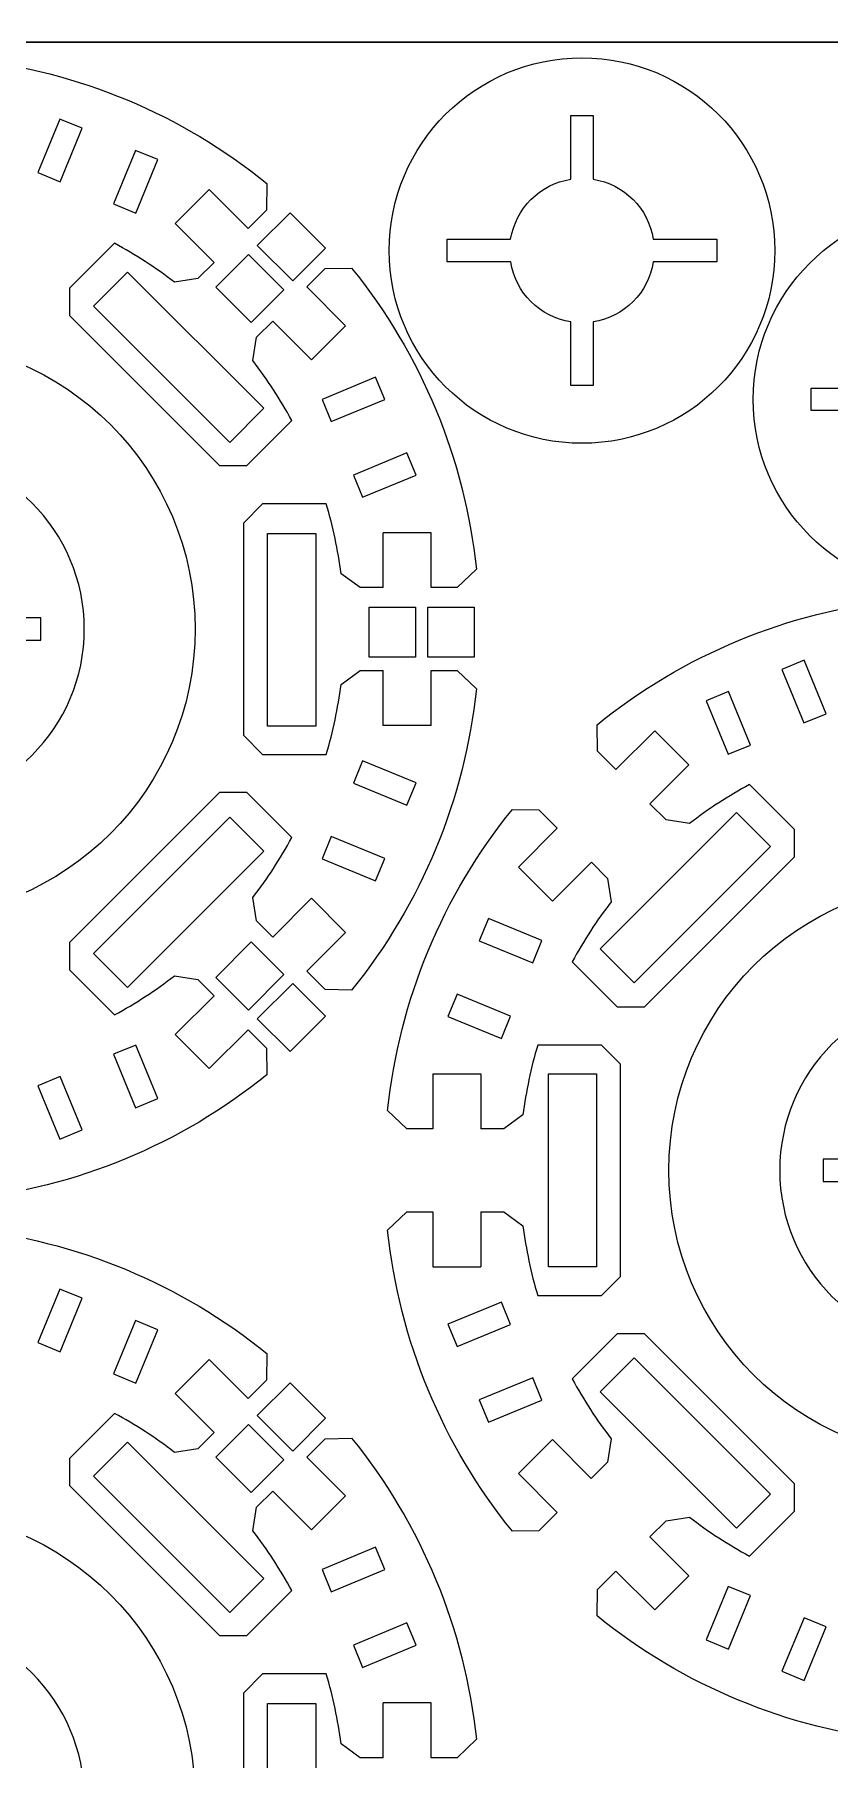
# Model space of a CAD drawing. Header units: centimetres. Extents: x -226 to -75, y 0 to 222.
# Drawn here: x -196.65 to -188.41, y 174.43 to 192.33 of the extents above; entities that cross this region are included whole.
import ezdxf

# ---------------------------------------------------------------- set-up
doc = ezdxf.new("R2010")
doc.units = ezdxf.units.CM
doc.header["$MEASUREMENT"] = 0
doc.layers.add('layer 1', color=7, linetype='Continuous')

msp = doc.modelspace()

# ---------------------------------------------------------------- linework, layer by layer
at = {"layer": 'layer 1', "color": 250, "lineweight": 20}
for points in [[(-225.83724, 192.24642), (-175.83724, 192.24642), (-175.83724, 222.24642), (-225.83724, 222.24642), (-225.83724, 192.24642)], [(-225.83724, 162.24642), (-175.83724, 162.24642), (-175.83724, 192.24642), (-225.83724, 192.24642), (-225.83724, 162.24642)]]:
    msp.add_lwpolyline(points, close=True, dxfattribs=at)
at = {"layer": 'layer 1', "color": 242, "lineweight": 9}
for points in [[(-197.33165, 192.07151), (-196.19994, 191.94592), (-195.1277, 191.49829), (-194.24259, 190.78122)], [(-196.39121, 191.44965), (-196.39121, 191.44965), (-196.62087, 190.89533), (-196.62087, 190.89533)], [(-196.16025, 191.35408), (-196.16025, 191.35408), (-196.39121, 191.44965), (-196.39121, 191.44965)], [(-196.38983, 190.7997), (-196.38983, 190.7997), (-196.16024, 191.35409), (-196.16024, 191.35409)], [(-195.60593, 191.12436), (-195.60593, 191.12436), (-195.83552, 190.57005), (-195.83552, 190.57005)], [(-195.3749, 191.02873), (-195.3749, 191.02873), (-195.60594, 191.12436), (-195.60594, 191.12436)], [(-195.60456, 190.47448), (-195.60456, 190.47448), (-195.3749, 191.02873), (-195.3749, 191.02873)], [(-196.62086, 190.89533), (-196.62086, 190.89533), (-196.38982, 190.7997), (-196.38982, 190.7997)], [(-194.84126, 190.71867), (-194.84126, 190.71867), (-195.19474, 190.36519), (-195.19474, 190.36519)], [(-194.43818, 190.31573), (-194.43818, 190.31573), (-194.84127, 190.71867), (-194.84127, 190.71867)], [(-194.2425, 190.78116), (-194.2425, 190.78116), (-194.24822, 190.50561), (-194.24822, 190.50561)], [(-195.83552, 190.57005), (-195.83552, 190.57005), (-195.60455, 190.47448), (-195.60455, 190.47448)], [(-194.24822, 190.50562), (-194.24822, 190.50562), (-194.43819, 190.31572), (-194.43819, 190.31572)], [(-194.79165, 189.96212), (-194.79165, 189.96212), (-195.19473, 190.36521), (-195.19473, 190.36521)], [(-195.82387, 190.16036), (-195.82387, 190.16036), (-196.29074, 189.69342), (-196.29074, 189.69342)], [(-195.20265, 189.75583), (-195.39943, 189.90802), (-195.6051, 190.04204), (-195.82386, 190.16036)], [(-194.79165, 189.96212), (-194.79165, 189.96212), (-194.95996, 189.79374), (-194.95996, 189.79374)], [(-193.83006, 189.70767), (-193.83006, 189.70767), (-193.64015, 189.89757), (-193.64015, 189.89757)], [(-193.64016, 189.89757), (-193.64016, 189.89757), (-193.3645, 189.90314), (-193.3645, 189.90314)], [(-193.36449, 189.90315), (-192.63999, 189.00878), (-192.19048, 187.92353), (-192.07029, 186.77875)], [(-194.95998, 189.79373), (-194.95998, 189.79373), (-195.20272, 189.75591), (-195.20272, 189.75591)], [(-196.29075, 189.69341), (-196.29075, 189.69341), (-196.29082, 189.41055), (-196.29082, 189.41055)], [(-193.42698, 189.30453), (-193.42698, 189.30453), (-193.83006, 189.70768), (-193.83006, 189.70768)], [(-196.29082, 189.41057), (-196.29082, 189.41057), (-194.73514, 187.85496), (-194.73514, 187.85496)], [(-194.38989, 188.943), (-194.38989, 188.943), (-194.35193, 189.18567), (-194.35193, 189.18567)], [(-194.35192, 189.18567), (-194.35192, 189.18567), (-194.18364, 189.35405), (-194.18364, 189.35405)], [(-193.78051, 188.95092), (-193.78051, 188.95092), (-194.18367, 189.35408), (-194.18367, 189.35408)], [(-193.42698, 189.30453), (-193.42698, 189.30453), (-193.7805, 188.95094), (-193.7805, 188.95094)], [(-193.98543, 188.32192), (-194.10368, 188.54067), (-194.23759, 188.74641), (-194.38989, 188.94305)], [(-193.11706, 188.77081), (-193.11706, 188.77081), (-193.67131, 188.54122), (-193.67131, 188.54122)], [(-193.02128, 188.53985), (-193.02128, 188.53985), (-193.11706, 188.77081), (-193.11706, 188.77081)], [(-193.67131, 188.54123), (-193.67131, 188.54123), (-193.57567, 188.3102), (-193.57567, 188.3102)], [(-193.57567, 188.3102), (-193.57567, 188.3102), (-193.02128, 188.53986), (-193.02128, 188.53986)], [(-194.45238, 187.8549), (-194.45238, 187.8549), (-193.98544, 188.32191), (-193.98544, 188.32191)], [(-192.79177, 187.98547), (-192.79177, 187.98547), (-193.34602, 187.75595), (-193.34602, 187.75595)], [(-192.696, 187.75458), (-192.696, 187.75458), (-192.79178, 187.98547), (-192.79178, 187.98547)], [(-194.73515, 187.85497), (-194.73515, 187.85497), (-194.45237, 187.8549), (-194.45237, 187.8549)], [(-193.34602, 187.75595), (-193.34602, 187.75595), (-193.25038, 187.52492), (-193.25038, 187.52492)], [(-193.25038, 187.52493), (-193.25038, 187.52493), (-192.69599, 187.75459), (-192.69599, 187.75459)], [(-194.28784, 187.45782), (-194.28784, 187.45782), (-194.4878, 187.25786), (-194.4878, 187.25786)], [(-193.62748, 187.45782), (-193.62748, 187.45782), (-194.28785, 187.45782), (-194.28785, 187.45782)], [(-193.47431, 186.73257), (-193.50575, 186.97937), (-193.55644, 187.21957), (-193.62749, 187.45783)], [(-194.4878, 187.25786), (-194.4878, 187.25786), (-194.4878, 185.05792), (-194.4878, 185.05792)], [(-193.03789, 186.5878), (-193.03789, 186.5878), (-193.03782, 187.15788), (-193.03782, 187.15788)], [(-192.53787, 187.15796), (-192.53787, 187.15796), (-193.03783, 187.15789), (-193.03783, 187.15789)], [(-192.5378, 186.58787), (-192.5378, 186.58787), (-192.53787, 187.15795), (-192.53787, 187.15795)], [(-193.27595, 186.5878), (-193.27595, 186.5878), (-193.47431, 186.73258), (-193.47431, 186.73258)], [(-192.07037, 186.77873), (-192.07037, 186.77873), (-192.26923, 186.58788), (-192.26923, 186.58788)], [(-193.03789, 186.5878), (-193.03789, 186.5878), (-193.27594, 186.5878), (-193.27594, 186.5878)], [(-192.26922, 186.58787), (-192.26922, 186.58787), (-192.53779, 186.58787), (-192.53779, 186.58787)], [(-190.81898, 185.16551), (-189.92462, 185.89001), (-188.83937, 186.33959), (-187.69457, 186.45964)], [(-188.67035, 185.834), (-188.67035, 185.834), (-188.90131, 185.73829), (-188.90131, 185.73829)], [(-188.44076, 185.27961), (-188.44076, 185.27961), (-188.67035, 185.834), (-188.67035, 185.834)], [(-193.47431, 185.58314), (-193.47431, 185.58314), (-193.27595, 185.72792), (-193.27595, 185.72792)], [(-193.27595, 185.72791), (-193.27595, 185.72791), (-193.03789, 185.72791), (-193.03789, 185.72791)], [(-193.03789, 185.15788), (-193.03789, 185.15788), (-193.03789, 185.7279), (-193.03789, 185.7279)], [(-192.53787, 185.72798), (-192.53787, 185.72798), (-192.2693, 185.72798), (-192.2693, 185.72798)], [(-192.5378, 185.15781), (-192.5378, 185.15781), (-192.53787, 185.72797), (-192.53787, 185.72797)], [(-192.26929, 185.72798), (-192.26929, 185.72798), (-192.07029, 185.53698), (-192.07029, 185.53698)], [(-188.90132, 185.73829), (-188.90132, 185.73829), (-188.67173, 185.18397), (-188.67173, 185.18397)], [(-193.62748, 184.85795), (-193.5565, 185.09622), (-193.50574, 185.33642), (-193.47431, 185.58323)], [(-192.0703, 185.53712), (-192.19039, 184.39225), (-192.63997, 183.30703), (-193.3645, 182.41263)], [(-189.45563, 185.50864), (-189.45563, 185.50864), (-189.6866, 185.413), (-189.6866, 185.413)], [(-189.22598, 184.95443), (-189.22598, 184.95443), (-189.45563, 185.50865), (-189.45563, 185.50865)], [(-189.6866, 185.41301), (-189.6866, 185.41301), (-189.45701, 184.85872), (-189.45701, 184.85872)], [(-188.67173, 185.18398), (-188.67173, 185.18398), (-188.44076, 185.27962), (-188.44076, 185.27962)], [(-192.5378, 185.15781), (-192.5378, 185.15781), (-193.0379, 185.15788), (-193.0379, 185.15788)], [(-190.81334, 184.88984), (-190.81334, 184.88984), (-190.81905, 185.16546), (-190.81905, 185.16546)], [(-190.22028, 185.10295), (-190.22028, 185.10295), (-190.62343, 184.6999), (-190.62343, 184.6999)], [(-190.22028, 185.10295), (-190.22028, 185.10295), (-189.86676, 184.74943), (-189.86676, 184.74943)], [(-194.4878, 185.05791), (-194.4878, 185.05791), (-194.28784, 184.85795), (-194.28784, 184.85795)], [(-190.62344, 184.69991), (-190.62344, 184.69991), (-190.81334, 184.88984), (-190.81334, 184.88984)], [(-189.45701, 184.85873), (-189.45701, 184.85873), (-189.22598, 184.95444), (-189.22598, 184.95444)], [(-194.28784, 184.85795), (-194.28784, 184.85795), (-193.62748, 184.85795), (-193.62748, 184.85795)], [(-193.25038, 184.79091), (-193.25038, 184.79091), (-193.34602, 184.55995), (-193.34602, 184.55995)], [(-192.696, 184.56119), (-192.696, 184.56119), (-193.25039, 184.79092), (-193.25039, 184.79092)], [(-189.86676, 184.74945), (-189.86676, 184.74945), (-190.26992, 184.34629), (-190.26992, 184.34629)], [(-193.34602, 184.55995), (-193.34602, 184.55995), (-192.79177, 184.33022), (-192.79177, 184.33022)], [(-192.79177, 184.33023), (-192.79177, 184.33023), (-192.69599, 184.56119), (-192.69599, 184.56119)], [(-189.23769, 184.5446), (-189.45659, 184.42628), (-189.66219, 184.29237), (-189.85889, 184.14018)], [(-188.77079, 184.07776), (-188.77079, 184.07776), (-189.23765, 184.54459), (-189.23765, 184.54459)], [(-194.73515, 184.4608), (-194.73515, 184.4608), (-196.29076, 182.90512), (-196.29076, 182.90512)], [(-194.45231, 184.4608), (-194.45231, 184.4608), (-194.73517, 184.4608), (-194.73517, 184.4608)], [(-193.98543, 183.99392), (-193.98543, 183.99392), (-194.4523, 184.46079), (-194.4523, 184.46079)], [(-190.1015, 184.17804), (-190.1015, 184.17804), (-190.26988, 184.34632), (-190.26988, 184.34632)], [(-192.99124, 181.16303), (-192.87109, 182.30783), (-192.42158, 183.39312), (-191.69704, 184.28752)], [(-191.69706, 184.28746), (-191.69706, 184.28746), (-191.4214, 184.28171), (-191.4214, 184.28171)], [(-191.42138, 184.28171), (-191.42138, 184.28171), (-191.23148, 184.09184), (-191.23148, 184.09184)], [(-189.85882, 184.14008), (-189.85882, 184.14008), (-190.1015, 184.17804), (-190.1015, 184.17804)], [(-194.38989, 183.3727), (-194.2377, 183.56948), (-194.10368, 183.77515), (-193.98543, 183.99391)], [(-193.57567, 184.00563), (-193.57567, 184.00563), (-193.67124, 183.7746), (-193.67124, 183.7746)], [(-193.02128, 183.77599), (-193.02128, 183.77599), (-193.57567, 184.00564), (-193.57567, 184.00564)], [(-191.23149, 184.09185), (-191.23149, 184.09185), (-191.63457, 183.68884), (-191.63457, 183.68884)], [(-188.77079, 183.79492), (-188.77079, 183.79492), (-188.77079, 184.07777), (-188.77079, 184.07777)], [(-193.67124, 183.77461), (-193.67124, 183.77461), (-193.11699, 183.54502), (-193.11699, 183.54502)], [(-193.11699, 183.54503), (-193.11699, 183.54503), (-193.02128, 183.77599), (-193.02128, 183.77599)], [(-191.63456, 183.68884), (-191.63456, 183.68884), (-191.28105, 183.33532), (-191.28105, 183.33532)], [(-190.87789, 183.73838), (-190.87789, 183.73838), (-191.28104, 183.3353), (-191.28104, 183.3353)], [(-190.87789, 183.73838), (-190.87789, 183.73838), (-190.70958, 183.57007), (-190.70958, 183.57007)], [(-190.3264, 182.23928), (-190.3264, 182.23928), (-188.77079, 183.79493), (-188.77079, 183.79493)], [(-190.70957, 183.57005), (-190.70957, 183.57005), (-190.67175, 183.32734), (-190.67175, 183.32734)], [(-194.35192, 183.13003), (-194.35192, 183.13003), (-194.38988, 183.3727), (-194.38988, 183.3727)], [(-194.18366, 182.9617), (-194.18366, 182.9617), (-193.78051, 183.36478), (-193.78051, 183.36478)], [(-193.42698, 183.01131), (-193.42698, 183.01131), (-193.7805, 183.36479), (-193.7805, 183.36479)], [(-190.67174, 183.32735), (-190.824, 183.13074), (-190.95788, 182.925), (-191.07627, 182.70621)], [(-194.18366, 182.9617), (-194.18366, 182.9617), (-194.35194, 183.13001), (-194.35194, 183.13001)], [(-191.94456, 183.15513), (-191.94456, 183.15513), (-192.04027, 182.92413), (-192.04027, 182.92413)], [(-191.39024, 182.92554), (-191.39024, 182.92554), (-191.94456, 183.15513), (-191.94456, 183.15513)], [(-193.83013, 182.60817), (-193.83013, 182.60817), (-193.42697, 183.01132), (-193.42697, 183.01132)], [(-192.04026, 182.92413), (-192.04026, 182.92413), (-191.48594, 182.69447), (-191.48594, 182.69447)], [(-191.48595, 182.69448), (-191.48595, 182.69448), (-191.39024, 182.92555), (-191.39024, 182.92555)], [(-196.29075, 182.90513), (-196.29075, 182.90513), (-196.29082, 182.62235), (-196.29082, 182.62235)], [(-196.29082, 182.62236), (-196.29082, 182.62236), (-195.82388, 182.15549), (-195.82388, 182.15549)], [(-195.82387, 182.15548), (-195.60504, 182.27373), (-195.39944, 182.40772), (-195.20273, 182.55987)], [(-195.20272, 182.55987), (-195.20272, 182.55987), (-194.96004, 182.52205), (-194.96004, 182.52205)], [(-193.64016, 182.4182), (-193.64016, 182.4182), (-193.83013, 182.60817), (-193.83013, 182.60817)], [(-191.07626, 182.7062), (-191.07626, 182.7062), (-190.60926, 182.23926), (-190.60926, 182.23926)], [(-194.96005, 182.52204), (-194.96005, 182.52204), (-194.79174, 182.35366), (-194.79174, 182.35366)], [(-193.36455, 182.41262), (-193.36455, 182.41262), (-193.64018, 182.4182), (-193.64018, 182.4182)], [(-195.1948, 181.95064), (-195.1948, 181.95064), (-194.79171, 182.35365), (-194.79171, 182.35365)], [(-192.26984, 182.36985), (-192.26984, 182.36985), (-192.36548, 182.13882), (-192.36548, 182.13882)], [(-191.71559, 182.14013), (-191.71559, 182.14013), (-192.26984, 182.36986), (-192.26984, 182.36986)], [(-190.60925, 182.23925), (-190.60925, 182.23925), (-190.32639, 182.23928), (-190.32639, 182.23928)], [(-192.36548, 182.13882), (-192.36548, 182.13882), (-191.81116, 181.90924), (-191.81116, 181.90924)], [(-191.81116, 181.90924), (-191.81116, 181.90924), (-191.71559, 182.14013), (-191.71559, 182.14013)], [(-195.60449, 181.84136), (-195.60449, 181.84136), (-195.83552, 181.74579), (-195.83552, 181.74579)], [(-195.3749, 181.28704), (-195.3749, 181.28704), (-195.60449, 181.84136), (-195.60449, 181.84136)], [(-194.84126, 181.59703), (-194.84126, 181.59703), (-195.19478, 181.95062), (-195.19478, 181.95062)], [(-194.84126, 181.59703), (-194.84126, 181.59703), (-194.43811, 182.00018), (-194.43811, 182.00018)], [(-194.43812, 182.00018), (-194.43812, 182.00018), (-194.24829, 181.81021), (-194.24829, 181.81021)], [(-191.43406, 181.8422), (-191.50518, 181.60387), (-191.55588, 181.36369), (-191.58731, 181.117)], [(-190.77365, 181.84213), (-190.77365, 181.84213), (-191.43407, 181.8422), (-191.43407, 181.8422)], [(-190.57376, 181.64225), (-190.57376, 181.64225), (-190.77364, 181.84213), (-190.77364, 181.84213)], [(-195.83552, 181.74579), (-195.83552, 181.74579), (-195.60593, 181.19133), (-195.60593, 181.19133)], [(-194.24829, 181.81021), (-194.24829, 181.81021), (-194.24265, 181.53459), (-194.24265, 181.53459)], [(-194.24257, 181.5346), (-195.13693, 180.81003), (-196.22226, 180.36053), (-197.36698, 180.2404)], [(-196.38983, 181.51614), (-196.38983, 181.51614), (-196.62094, 181.42043), (-196.62094, 181.42043)], [(-196.16025, 180.96175), (-196.16025, 180.96175), (-196.38984, 181.51614), (-196.38984, 181.51614)], [(-192.52368, 181.5422), (-192.52368, 181.5422), (-192.52375, 180.97215), (-192.52375, 180.97215)], [(-192.52368, 181.5422), (-192.52368, 181.5422), (-192.02372, 181.5422), (-192.02372, 181.5422)], [(-192.02365, 181.54224), (-192.02365, 181.54224), (-192.02365, 180.97218), (-192.02365, 180.97218)], [(-190.57376, 179.44221), (-190.57376, 179.44221), (-190.57376, 181.64224), (-190.57376, 181.64224)], [(-196.62093, 181.42044), (-196.62093, 181.42044), (-196.3912, 180.86612), (-196.3912, 180.86612)], [(-195.60593, 181.19133), (-195.60593, 181.19133), (-195.3749, 181.28704), (-195.3749, 181.28704)], [(-192.79226, 180.97217), (-192.79226, 180.97217), (-192.99126, 181.16303), (-192.99126, 181.16303)], [(-196.39121, 180.86612), (-196.39121, 180.86612), (-196.16024, 180.96176), (-196.16024, 180.96176)], [(-192.52374, 180.97214), (-192.52374, 180.97214), (-192.79224, 180.97218), (-192.79224, 180.97218)], [(-191.78574, 180.97217), (-191.78574, 180.97217), (-192.02365, 180.97217), (-192.02365, 180.97217)], [(-191.5873, 181.11701), (-191.5873, 181.11701), (-191.78574, 180.97219), (-191.78574, 180.97219)], [(-192.99117, 179.92132), (-192.99117, 179.92132), (-192.79224, 180.11214), (-192.79224, 180.11214)], [(-192.79226, 180.11214), (-192.79226, 180.11214), (-192.52369, 180.11228), (-192.52369, 180.11228)], [(-192.52368, 180.11228), (-192.52368, 180.11228), (-192.52368, 179.54219), (-192.52368, 179.54219)], [(-192.02365, 180.11218), (-192.02365, 180.11218), (-191.78567, 180.11228), (-191.78567, 180.11228)], [(-192.02365, 180.11218), (-192.02365, 180.11218), (-192.02365, 179.54219), (-192.02365, 179.54219)], [(-191.78567, 180.11228), (-191.78567, 180.11228), (-191.5873, 179.9675), (-191.5873, 179.9675)], [(-197.367, 179.93546), (-196.22227, 179.81534), (-195.13691, 179.36583), (-194.24259, 178.64129)], [(-191.69706, 176.7969), (-192.42156, 177.69133), (-192.87114, 178.77668), (-192.99119, 179.92131)], [(-191.5873, 179.96752), (-191.55587, 179.72075), (-191.50517, 179.48054), (-191.43405, 179.24224)], [(-192.52368, 179.54219), (-192.52368, 179.54219), (-192.02379, 179.54219), (-192.02379, 179.54219)], [(-190.77365, 179.24225), (-190.77365, 179.24225), (-190.57376, 179.44221), (-190.57376, 179.44221)], [(-196.39121, 179.30973), (-196.39121, 179.30973), (-196.62087, 178.75541), (-196.62087, 178.75541)], [(-196.16025, 179.21416), (-196.16025, 179.21416), (-196.39121, 179.30973), (-196.39121, 179.30973)], [(-196.38983, 178.65978), (-196.38983, 178.65978), (-196.16024, 179.21417), (-196.16024, 179.21417)], [(-191.81116, 179.17521), (-191.81116, 179.17521), (-192.36555, 178.94566), (-192.36555, 178.94566)], [(-191.71559, 178.94426), (-191.71559, 178.94426), (-191.81116, 179.17522), (-191.81116, 179.17522)], [(-191.43406, 179.24225), (-191.43406, 179.24225), (-190.77364, 179.24225), (-190.77364, 179.24225)], [(-195.60593, 178.98444), (-195.60593, 178.98444), (-195.83552, 178.43012), (-195.83552, 178.43012)], [(-195.3749, 178.88881), (-195.3749, 178.88881), (-195.60594, 178.98444), (-195.60594, 178.98444)], [(-195.60456, 178.33456), (-195.60456, 178.33456), (-195.3749, 178.88881), (-195.3749, 178.88881)], [(-192.36555, 178.94567), (-192.36555, 178.94567), (-192.26984, 178.71453), (-192.26984, 178.71453)], [(-192.26984, 178.71454), (-192.26984, 178.71454), (-191.71559, 178.94427), (-191.71559, 178.94427)], [(-190.60925, 178.8451), (-190.60925, 178.8451), (-191.07625, 178.37824), (-191.07625, 178.37824)], [(-190.3264, 178.8451), (-190.3264, 178.8451), (-190.60925, 178.8451), (-190.60925, 178.8451)], [(-188.77075, 177.28951), (-188.77075, 177.28951), (-190.32643, 178.84512), (-190.32643, 178.84512)], [(-196.62086, 178.75541), (-196.62086, 178.75541), (-196.38982, 178.65977), (-196.38982, 178.65977)], [(-194.2425, 178.64124), (-194.2425, 178.64124), (-194.24822, 178.36569), (-194.24822, 178.36569)], [(-194.84126, 178.57875), (-194.84126, 178.57875), (-195.19474, 178.22526), (-195.19474, 178.22526)], [(-194.43818, 178.17581), (-194.43818, 178.17581), (-194.84127, 178.57875), (-194.84127, 178.57875)], [(-195.83552, 178.43013), (-195.83552, 178.43013), (-195.60455, 178.33456), (-195.60455, 178.33456)], [(-194.24822, 178.3657), (-194.24822, 178.3657), (-194.43819, 178.1758), (-194.43819, 178.1758)], [(-191.48595, 178.38987), (-191.48595, 178.38987), (-192.04027, 178.16035), (-192.04027, 178.16035)], [(-191.39024, 178.15894), (-191.39024, 178.15894), (-191.48595, 178.38987), (-191.48595, 178.38987)], [(-191.07626, 178.37823), (-190.95791, 178.1594), (-190.82396, 177.9538), (-190.67166, 177.75706)], [(-194.79165, 177.8222), (-194.79165, 177.8222), (-195.19473, 178.22529), (-195.19473, 178.22529)], [(-192.04026, 178.16036), (-192.04026, 178.16036), (-191.94455, 177.92933), (-191.94455, 177.92933)], [(-191.94456, 177.92933), (-191.94456, 177.92933), (-191.39024, 178.15895), (-191.39024, 178.15895)], [(-195.82387, 178.02044), (-195.82387, 178.02044), (-196.29074, 177.5535), (-196.29074, 177.5535)], [(-195.20265, 177.61591), (-195.39943, 177.7681), (-195.6051, 177.90212), (-195.82386, 178.02044)], [(-194.79165, 177.8222), (-194.79165, 177.8222), (-194.95996, 177.65382), (-194.95996, 177.65382)], [(-193.83006, 177.56777), (-193.83006, 177.56777), (-193.64015, 177.75763), (-193.64015, 177.75763)], [(-193.64016, 177.75764), (-193.64016, 177.75764), (-193.3645, 177.76322), (-193.3645, 177.76322)], [(-193.36449, 177.76322), (-192.63999, 176.86898), (-192.19048, 175.78369), (-192.07029, 174.63889)], [(-191.6345, 177.39561), (-191.6345, 177.39561), (-191.28101, 177.74913), (-191.28101, 177.74913)], [(-191.28103, 177.74915), (-191.28103, 177.74915), (-190.87796, 177.34607), (-190.87796, 177.34607)], [(-190.67167, 177.75704), (-190.67167, 177.75704), (-190.70963, 177.51444), (-190.70963, 177.51444)], [(-196.29075, 177.5535), (-196.29075, 177.5535), (-196.29082, 177.27072), (-196.29082, 177.27072)], [(-194.95998, 177.65381), (-194.95998, 177.65381), (-195.20272, 177.61599), (-195.20272, 177.61599)], [(-193.42698, 177.1647), (-193.42698, 177.1647), (-193.83006, 177.56777), (-193.83006, 177.56777)], [(-191.6345, 177.39561), (-191.6345, 177.39561), (-191.23148, 176.99251), (-191.23148, 176.99251)], [(-190.70964, 177.51444), (-190.70964, 177.51444), (-190.87795, 177.34609), (-190.87795, 177.34609)], [(-196.29082, 177.27071), (-196.29082, 177.27071), (-194.73514, 175.71515), (-194.73514, 175.71515)], [(-194.35192, 177.04585), (-194.35192, 177.04585), (-194.18364, 177.21423), (-194.18364, 177.21423)], [(-193.78051, 176.8111), (-193.78051, 176.8111), (-194.18367, 177.21425), (-194.18367, 177.21425)], [(-188.77079, 177.00664), (-188.77079, 177.00664), (-188.77072, 177.28952), (-188.77072, 177.28952)], [(-194.38989, 176.80317), (-194.38989, 176.80317), (-194.35193, 177.04585), (-194.35193, 177.04585)], [(-193.42698, 177.1647), (-193.42698, 177.1647), (-193.7805, 176.81111), (-193.7805, 176.81111)], [(-191.23149, 176.99252), (-191.23149, 176.99252), (-191.42139, 176.80255), (-191.42139, 176.80255)], [(-190.26985, 176.73806), (-190.26985, 176.73806), (-190.10157, 176.90634), (-190.10157, 176.90634)], [(-190.10157, 176.90632), (-190.10157, 176.90632), (-189.85882, 176.94421), (-189.85882, 176.94421)], [(-189.85897, 176.94421), (-189.66219, 176.79203), (-189.45659, 176.65808), (-189.23769, 176.53975)], [(-189.23769, 176.53976), (-189.23769, 176.53976), (-188.77082, 177.00663), (-188.77082, 177.00663)], [(-193.98543, 176.18209), (-194.10368, 176.40085), (-194.23759, 176.60659), (-194.38989, 176.80323)], [(-191.42138, 176.80255), (-191.42138, 176.80255), (-191.69704, 176.79698), (-191.69704, 176.79698)], [(-190.26985, 176.73806), (-190.26985, 176.73806), (-189.86676, 176.33491), (-189.86676, 176.33491)], [(-193.11706, 176.63099), (-193.11706, 176.63099), (-193.67131, 176.4014), (-193.67131, 176.4014)], [(-193.02128, 176.40003), (-193.02128, 176.40003), (-193.11706, 176.63099), (-193.11706, 176.63099)], [(-193.67131, 176.40141), (-193.67131, 176.40141), (-193.57567, 176.17037), (-193.57567, 176.17037)], [(-193.57567, 176.17038), (-193.57567, 176.17038), (-193.02128, 176.40004), (-193.02128, 176.40004)], [(-190.81334, 176.19449), (-190.81334, 176.19449), (-190.62343, 176.38446), (-190.62343, 176.38446)], [(-190.62344, 176.38445), (-190.62344, 176.38445), (-190.22028, 175.98137), (-190.22028, 175.98137)], [(-190.22028, 175.98138), (-190.22028, 175.98138), (-189.8668, 176.3349), (-189.8668, 176.3349)], [(-194.45238, 175.71507), (-194.45238, 175.71507), (-193.98544, 176.18208), (-193.98544, 176.18208)], [(-190.81898, 175.91889), (-190.81898, 175.91889), (-190.81334, 176.19451), (-190.81334, 176.19451)], [(-189.45701, 176.2257), (-189.45701, 176.2257), (-189.68667, 175.67124), (-189.68667, 175.67124)], [(-189.22612, 176.12993), (-189.22612, 176.12993), (-189.45701, 176.22571), (-189.45701, 176.22571)], [(-189.45563, 175.57569), (-189.45563, 175.57569), (-189.22612, 176.12994), (-189.22612, 176.12994)], [(-192.79177, 175.84564), (-192.79177, 175.84564), (-193.34602, 175.61613), (-193.34602, 175.61613)], [(-192.696, 175.61475), (-192.696, 175.61475), (-192.79178, 175.84565), (-192.79178, 175.84565)], [(-187.69457, 174.6247), (-188.8393, 174.74479), (-189.92465, 175.19437), (-190.81898, 175.9189)], [(-188.67166, 175.90042), (-188.67166, 175.90042), (-188.90131, 175.34603), (-188.90131, 175.34603)], [(-188.44083, 175.80478), (-188.44083, 175.80478), (-188.67166, 175.90042), (-188.67166, 175.90042)], [(-188.67035, 175.2504), (-188.67035, 175.2504), (-188.44083, 175.80479), (-188.44083, 175.80479)], [(-194.73515, 175.71514), (-194.73515, 175.71514), (-194.45237, 175.71507), (-194.45237, 175.71507)], [(-193.34602, 175.61613), (-193.34602, 175.61613), (-193.25038, 175.3851), (-193.25038, 175.3851)], [(-193.25038, 175.3851), (-193.25038, 175.3851), (-192.69599, 175.61476), (-192.69599, 175.61476)], [(-189.68663, 175.67125), (-189.68663, 175.67125), (-189.4556, 175.57569), (-189.4556, 175.57569)], [(-194.28784, 175.31799), (-194.28784, 175.31799), (-194.4878, 175.11804), (-194.4878, 175.11804)], [(-193.62748, 175.31799), (-193.62748, 175.31799), (-194.28785, 175.31799), (-194.28785, 175.31799)], [(-193.47431, 174.59273), (-193.50575, 174.83953), (-193.55644, 175.07974), (-193.62749, 175.31801)], [(-188.90132, 175.34604), (-188.90132, 175.34604), (-188.67035, 175.2504), (-188.67035, 175.2504)], [(-194.4878, 175.11804), (-194.4878, 175.11804), (-194.4878, 172.91808), (-194.4878, 172.91808)], [(-193.03789, 174.44797), (-193.03789, 174.44797), (-193.03782, 175.01806), (-193.03782, 175.01806)], [(-192.53787, 175.01813), (-192.53787, 175.01813), (-193.03783, 175.01806), (-193.03783, 175.01806)], [(-192.5378, 174.44804), (-192.5378, 174.44804), (-192.53787, 175.01812), (-192.53787, 175.01812)], [(-193.27595, 174.44797), (-193.27595, 174.44797), (-193.47431, 174.59275), (-193.47431, 174.59275)], [(-192.07037, 174.6389), (-192.07037, 174.6389), (-192.26923, 174.44804), (-192.26923, 174.44804)], [(-193.03789, 174.44797), (-193.03789, 174.44797), (-193.27594, 174.44797), (-193.27594, 174.44797)], [(-192.26922, 174.44804), (-192.26922, 174.44804), (-192.53779, 174.44804), (-192.53779, 174.44804)]]:
    msp.add_open_spline(points, degree=3, dxfattribs=at)
for points, knots in [([(-188.97481, 190.0853), (-188.97481, 191.18984), (-189.87033, 192.08533), (-190.97481, 192.08533), (-190.97481, 192.08533), (-192.07939, 192.08533), (-192.97485, 191.18984), (-192.97485, 190.08522), (-192.97485, 190.08522), (-192.97485, 188.98068), (-192.07939, 188.08522), (-190.97481, 188.08519), (-190.97481, 188.08519), (-189.87026, 188.08519), (-188.97481, 188.98071), (-188.97481, 190.0853)], [0, 0, 0, 0, 0.2, 0.2, 0.2, 0.2, 0.4, 0.4, 0.4, 0.4, 0.6, 0.6, 0.6, 0.6, 1, 1, 1, 1]), ([(-190.85811, 188.68521), (-190.85811, 188.68521), (-190.85811, 189.34522), (-190.85811, 189.34522), (-190.85811, 189.34522), (-190.53758, 189.39546), (-190.28499, 189.64804), (-190.23475, 189.96858), (-190.23475, 189.96858), (-190.23475, 189.96858), (-189.57495, 189.96858), (-189.57495, 189.96858), (-189.57495, 189.96858), (-189.57495, 189.96858), (-189.57488, 190.20187), (-189.57488, 190.20187), (-189.57488, 190.20187), (-189.57488, 190.20187), (-190.23475, 190.20187), (-190.23475, 190.20187), (-190.23475, 190.20187), (-190.28499, 190.52248), (-190.53758, 190.77506), (-190.85804, 190.82516), (-190.85804, 190.82516), (-190.85804, 190.82516), (-190.85797, 191.48524), (-190.85797, 191.48524), (-190.85797, 191.48524), (-190.85797, 191.48524), (-191.09133, 191.48524), (-191.09133, 191.48524), (-191.09133, 191.48524), (-191.09133, 191.48524), (-191.0914, 190.82516), (-191.0914, 190.82516), (-191.0914, 190.82516), (-191.41201, 190.77513), (-191.66446, 190.5224), (-191.71476, 190.20187), (-191.71476, 190.20187), (-191.71476, 190.20187), (-192.37477, 190.20187), (-192.37477, 190.20187), (-192.37477, 190.20187), (-192.37477, 190.20187), (-192.3747, 189.96858), (-192.3747, 189.96858), (-192.3747, 189.96858), (-192.3747, 189.96858), (-191.71469, 189.96858), (-191.71469, 189.96858), (-191.71469, 189.96858), (-191.66446, 189.64804), (-191.41187, 189.39546), (-191.09147, 189.34529), (-191.09147, 189.34529), (-191.09147, 189.34529), (-191.09147, 188.68521), (-191.09147, 188.68521), (-191.09147, 188.68521), (-191.09147, 188.68521), (-190.85811, 188.68521), (-190.85811, 188.68521)], [0, 0, 0, 0, 0.05882353, 0.05882353, 0.05882353, 0.05882353, 0.11764706, 0.11764706, 0.11764706, 0.11764706, 0.17647059, 0.17647059, 0.17647059, 0.17647059, 0.23529412, 0.23529412, 0.23529412, 0.23529412, 0.29411765, 0.29411765, 0.29411765, 0.29411765, 0.35294118, 0.35294118, 0.35294118, 0.35294118, 0.41176471, 0.41176471, 0.41176471, 0.41176471, 0.47058824, 0.47058824, 0.47058824, 0.47058824, 0.52941176, 0.52941176, 0.52941176, 0.52941176, 0.58823529, 0.58823529, 0.58823529, 0.58823529, 0.64705882, 0.64705882, 0.64705882, 0.64705882, 0.70588235, 0.70588235, 0.70588235, 0.70588235, 0.76470588, 0.76470588, 0.76470588, 0.76470588, 0.82352941, 0.82352941, 0.82352941, 0.82352941, 0.88235294, 0.88235294, 0.88235294, 0.88235294, 1, 1, 1, 1]), ([(-193.97565, 189.76982), (-193.97565, 189.76982), (-193.6361, 190.10937), (-193.6361, 190.10937), (-193.6361, 190.10937), (-193.6361, 190.10937), (-194.00376, 190.47711), (-194.00376, 190.47711), (-194.00376, 190.47711), (-194.00376, 190.47711), (-194.34331, 190.13756), (-194.34331, 190.13756), (-194.34331, 190.13756), (-194.34331, 190.13756), (-193.97565, 189.76982), (-193.97565, 189.76982)], [0, 0, 0, 0, 0.2, 0.2, 0.2, 0.2, 0.4, 0.4, 0.4, 0.4, 0.6, 0.6, 0.6, 0.6, 1, 1, 1, 1]), ([(-185.1981, 188.54127), (-185.1981, 189.64581), (-186.09363, 190.5413), (-187.1981, 190.5413), (-187.1981, 190.5413), (-188.30269, 190.5413), (-189.19807, 189.64581), (-189.19807, 188.5412), (-189.19807, 188.5412), (-189.19814, 187.43665), (-188.30269, 186.5412), (-187.1981, 186.54117), (-187.1981, 186.54117), (-186.09356, 186.54117), (-185.1981, 187.43668), (-185.1981, 188.54127)], [0, 0, 0, 0, 0.2, 0.2, 0.2, 0.2, 0.4, 0.4, 0.4, 0.4, 0.6, 0.6, 0.6, 0.6, 1, 1, 1, 1]), ([(-194.40683, 189.33863), (-194.40683, 189.33863), (-194.06728, 189.67818), (-194.06728, 189.67818), (-194.06728, 189.67818), (-194.06728, 189.67818), (-194.43495, 190.04585), (-194.43495, 190.04585), (-194.43495, 190.04585), (-194.43495, 190.04585), (-194.77457, 189.70637), (-194.77457, 189.70637), (-194.77457, 189.70637), (-194.77457, 189.70637), (-194.40683, 189.33863), (-194.40683, 189.33863)], [0, 0, 0, 0, 0.2, 0.2, 0.2, 0.2, 0.4, 0.4, 0.4, 0.4, 0.6, 0.6, 0.6, 0.6, 1, 1, 1, 1]), ([(-187.0814, 187.14118), (-187.0814, 187.14118), (-187.0814, 187.80119), (-187.0814, 187.80119), (-187.0814, 187.80119), (-186.76087, 187.85143), (-186.50828, 188.10402), (-186.45805, 188.42455), (-186.45805, 188.42455), (-186.45805, 188.42455), (-185.79825, 188.42455), (-185.79825, 188.42455), (-185.79825, 188.42455), (-185.79825, 188.42455), (-185.79818, 188.65784), (-185.79818, 188.65784), (-185.79818, 188.65784), (-185.79818, 188.65784), (-186.45805, 188.65784), (-186.45805, 188.65784), (-186.45805, 188.65784), (-186.50828, 188.97845), (-186.76087, 189.23103), (-187.08133, 189.28113), (-187.08133, 189.28113), (-187.08133, 189.28113), (-187.08126, 189.94121), (-187.08126, 189.94121), (-187.08126, 189.94121), (-187.08126, 189.94121), (-187.31463, 189.94121), (-187.31463, 189.94121), (-187.31463, 189.94121), (-187.31463, 189.94121), (-187.3147, 189.28113), (-187.3147, 189.28113), (-187.3147, 189.28113), (-187.6353, 189.23111), (-187.88775, 188.97838), (-187.93806, 188.65784), (-187.93806, 188.65784), (-187.93806, 188.65784), (-188.59807, 188.65784), (-188.59807, 188.65784), (-188.59807, 188.65784), (-188.59807, 188.65784), (-188.598, 188.42455), (-188.598, 188.42455), (-188.598, 188.42455), (-188.598, 188.42455), (-187.93798, 188.42455), (-187.93798, 188.42455), (-187.93798, 188.42455), (-187.88775, 188.10402), (-187.63516, 187.85143), (-187.31477, 187.80126), (-187.31477, 187.80126), (-187.31477, 187.80126), (-187.31477, 187.14118), (-187.31477, 187.14118), (-187.31477, 187.14118), (-187.31477, 187.14118), (-187.0814, 187.14118), (-187.0814, 187.14118)], [0, 0, 0, 0, 0.05882353, 0.05882353, 0.05882353, 0.05882353, 0.11764706, 0.11764706, 0.11764706, 0.11764706, 0.17647059, 0.17647059, 0.17647059, 0.17647059, 0.23529412, 0.23529412, 0.23529412, 0.23529412, 0.29411765, 0.29411765, 0.29411765, 0.29411765, 0.35294118, 0.35294118, 0.35294118, 0.35294118, 0.41176471, 0.41176471, 0.41176471, 0.41176471, 0.47058824, 0.47058824, 0.47058824, 0.47058824, 0.52941176, 0.52941176, 0.52941176, 0.52941176, 0.58823529, 0.58823529, 0.58823529, 0.58823529, 0.64705882, 0.64705882, 0.64705882, 0.64705882, 0.70588235, 0.70588235, 0.70588235, 0.70588235, 0.76470588, 0.76470588, 0.76470588, 0.76470588, 0.82352941, 0.82352941, 0.82352941, 0.82352941, 0.88235294, 0.88235294, 0.88235294, 0.88235294, 1, 1, 1, 1]), ([(-195.68869, 189.86277), (-195.68869, 189.86277), (-196.0422, 189.50925), (-196.0422, 189.50925), (-196.0422, 189.50925), (-196.0422, 189.50925), (-194.62802, 188.09503), (-194.62802, 188.09503), (-194.62802, 188.09503), (-194.62802, 188.09503), (-194.27447, 188.44855), (-194.27447, 188.44855), (-194.27447, 188.44855), (-194.27447, 188.44855), (-195.68869, 189.86277), (-195.68869, 189.86277)], [0, 0, 0, 0, 0.2, 0.2, 0.2, 0.2, 0.4, 0.4, 0.4, 0.4, 0.6, 0.6, 0.6, 0.6, 1, 1, 1, 1]), ([(-200.98773, 186.15792), (-200.98773, 184.50096), (-199.6447, 183.15794), (-197.98788, 183.15794), (-197.98788, 183.15794), (-196.33092, 183.15787), (-194.98782, 184.50103), (-194.98789, 186.15785), (-194.98789, 186.15785), (-194.98782, 187.81473), (-196.33099, 189.15783), (-197.98795, 189.1579), (-197.98795, 189.1579), (-199.6447, 189.15783), (-200.98773, 187.8148), (-200.98773, 186.15792)], [0, 0, 0, 0, 0.2, 0.2, 0.2, 0.2, 0.4, 0.4, 0.4, 0.4, 0.6, 0.6, 0.6, 0.6, 1, 1, 1, 1]), ([(-197.9878, 188.00786), (-196.96612, 188.00786), (-196.13787, 187.17965), (-196.13787, 186.15798), (-196.13787, 186.15798), (-196.13787, 185.13619), (-196.96612, 184.3079), (-197.9878, 184.3079), (-197.9878, 184.3079), (-199.00955, 184.3079), (-199.8378, 185.13626), (-199.8378, 186.15794), (-199.8378, 186.15794), (-199.8378, 187.17958), (-199.00955, 188.00793), (-197.9878, 188.00786)], [0, 0, 0, 0, 0.2, 0.2, 0.2, 0.2, 0.4, 0.4, 0.4, 0.4, 0.6, 0.6, 0.6, 0.6, 1, 1, 1, 1]), ([(-199.38782, 186.27457), (-199.38782, 186.27457), (-198.72788, 186.2745), (-198.72788, 186.2745), (-198.72788, 186.2745), (-198.67765, 186.59511), (-198.42499, 186.84763), (-198.10445, 186.89786), (-198.10445, 186.89786), (-198.10445, 186.89786), (-198.10452, 187.55793), (-198.10452, 187.55793), (-198.10452, 187.55793), (-198.10452, 187.55793), (-197.87116, 187.55793), (-197.87116, 187.55793), (-197.87116, 187.55793), (-197.87116, 187.55793), (-197.87116, 186.89786), (-197.87116, 186.89786), (-197.87116, 186.89786), (-197.55063, 186.84777), (-197.29804, 186.59511), (-197.2478, 186.27464), (-197.2478, 186.27464), (-197.2478, 186.27464), (-196.58786, 186.27457), (-196.58786, 186.27457), (-196.58786, 186.27457), (-196.58786, 186.27457), (-196.58786, 186.04121), (-196.58786, 186.04121), (-196.58786, 186.04121), (-196.58786, 186.04121), (-197.2478, 186.04121), (-197.2478, 186.04121), (-197.2478, 186.04121), (-197.29804, 185.72075), (-197.55063, 185.46816), (-197.87116, 185.41792), (-197.87116, 185.41792), (-197.87116, 185.41792), (-197.87116, 184.75798), (-197.87116, 184.75798), (-197.87116, 184.75798), (-197.87116, 184.75798), (-198.10445, 184.75784), (-198.10445, 184.75784), (-198.10445, 184.75784), (-198.10445, 184.75784), (-198.10452, 185.41792), (-198.10452, 185.41792), (-198.10452, 185.41792), (-198.42506, 185.46816), (-198.67765, 185.72068), (-198.72788, 186.04121), (-198.72788, 186.04121), (-198.72788, 186.04121), (-199.38782, 186.04121), (-199.38782, 186.04121), (-199.38782, 186.04121), (-199.38782, 186.04121), (-199.38782, 186.27457), (-199.38782, 186.27457)], [0, 0, 0, 0, 0.05882353, 0.05882353, 0.05882353, 0.05882353, 0.11764706, 0.11764706, 0.11764706, 0.11764706, 0.17647059, 0.17647059, 0.17647059, 0.17647059, 0.23529412, 0.23529412, 0.23529412, 0.23529412, 0.29411765, 0.29411765, 0.29411765, 0.29411765, 0.35294118, 0.35294118, 0.35294118, 0.35294118, 0.41176471, 0.41176471, 0.41176471, 0.41176471, 0.47058824, 0.47058824, 0.47058824, 0.47058824, 0.52941176, 0.52941176, 0.52941176, 0.52941176, 0.58823529, 0.58823529, 0.58823529, 0.58823529, 0.64705882, 0.64705882, 0.64705882, 0.64705882, 0.70588235, 0.70588235, 0.70588235, 0.70588235, 0.76470588, 0.76470588, 0.76470588, 0.76470588, 0.82352941, 0.82352941, 0.82352941, 0.82352941, 0.88235294, 0.88235294, 0.88235294, 0.88235294, 1, 1, 1, 1]), ([(-194.23679, 185.15044), (-194.23679, 185.15044), (-193.73676, 185.15044), (-193.73676, 185.15044), (-193.73676, 185.15044), (-193.73676, 185.15044), (-193.73676, 187.15043), (-193.73676, 187.15043), (-193.73676, 187.15043), (-193.73676, 187.15043), (-194.23679, 187.15043), (-194.23679, 187.15043), (-194.23679, 187.15043), (-194.23679, 187.15043), (-194.23679, 185.15044), (-194.23679, 185.15044)], [0, 0, 0, 0, 0.2, 0.2, 0.2, 0.2, 0.4, 0.4, 0.4, 0.4, 0.6, 0.6, 0.6, 0.6, 1, 1, 1, 1]), ([(-193.18355, 185.86536), (-193.18355, 185.86536), (-192.70331, 185.86536), (-192.70331, 185.86536), (-192.70331, 185.86536), (-192.70331, 185.86536), (-192.70339, 186.38529), (-192.70339, 186.38529), (-192.70339, 186.38529), (-192.70339, 186.38529), (-193.18355, 186.38536), (-193.18355, 186.38536), (-193.18355, 186.38536), (-193.18355, 186.38536), (-193.18355, 185.86536), (-193.18355, 185.86536)], [0, 0, 0, 0, 0.2, 0.2, 0.2, 0.2, 0.4, 0.4, 0.4, 0.4, 0.6, 0.6, 0.6, 0.6, 1, 1, 1, 1]), ([(-192.5737, 185.86536), (-192.5737, 185.86536), (-192.09353, 185.86536), (-192.09353, 185.86536), (-192.09353, 185.86536), (-192.09353, 185.86536), (-192.09353, 186.38536), (-192.09353, 186.38536), (-192.09353, 186.38536), (-192.09353, 186.38536), (-192.5737, 186.38529), (-192.5737, 186.38529), (-192.5737, 186.38529), (-192.5737, 186.38529), (-192.5737, 185.86536), (-192.5737, 185.86536)], [0, 0, 0, 0, 0.2, 0.2, 0.2, 0.2, 0.4, 0.4, 0.4, 0.4, 0.6, 0.6, 0.6, 0.6, 1, 1, 1, 1]), ([(-196.04222, 182.79165), (-196.04222, 182.79165), (-195.6887, 182.43813), (-195.6887, 182.43813), (-195.6887, 182.43813), (-195.6887, 182.43813), (-194.27449, 183.85231), (-194.27449, 183.85231), (-194.27449, 183.85231), (-194.27449, 183.85231), (-194.62801, 184.20594), (-194.62801, 184.20594), (-194.62801, 184.20594), (-194.62801, 184.20594), (-196.04222, 182.79165), (-196.04222, 182.79165)], [0, 0, 0, 0, 0.2, 0.2, 0.2, 0.2, 0.4, 0.4, 0.4, 0.4, 0.6, 0.6, 0.6, 0.6, 1, 1, 1, 1]), ([(-190.78605, 182.84031), (-190.78605, 182.84031), (-190.43253, 182.48676), (-190.43253, 182.48676), (-190.43253, 182.48676), (-190.43253, 182.48676), (-189.01831, 183.90097), (-189.01831, 183.90097), (-189.01831, 183.90097), (-189.01831, 183.90097), (-189.37183, 184.25446), (-189.37183, 184.25446), (-189.37183, 184.25446), (-189.37183, 184.25446), (-190.78605, 182.84031), (-190.78605, 182.84031)], [0, 0, 0, 0, 0.2, 0.2, 0.2, 0.2, 0.4, 0.4, 0.4, 0.4, 0.6, 0.6, 0.6, 0.6, 1, 1, 1, 1]), ([(-190.07367, 180.54223), (-190.07367, 178.8853), (-188.73057, 177.54224), (-187.07375, 177.54224), (-187.07375, 177.54224), (-185.41679, 177.5422), (-184.07369, 178.88537), (-184.07376, 180.54216), (-184.07376, 180.54216), (-184.07369, 182.19908), (-185.41686, 183.54218), (-187.07382, 183.54221), (-187.07382, 183.54221), (-188.73057, 183.54218), (-190.07367, 182.19912), (-190.07367, 180.54223)], [0, 0, 0, 0, 0.2, 0.2, 0.2, 0.2, 0.4, 0.4, 0.4, 0.4, 0.6, 0.6, 0.6, 0.6, 1, 1, 1, 1]), ([(-194.77456, 182.54436), (-194.77456, 182.54436), (-194.43495, 182.20482), (-194.43495, 182.20482), (-194.43495, 182.20482), (-194.43495, 182.20482), (-194.06728, 182.57248), (-194.06728, 182.57248), (-194.06728, 182.57248), (-194.06728, 182.57248), (-194.40683, 182.91203), (-194.40683, 182.91203), (-194.40683, 182.91203), (-194.40683, 182.91203), (-194.77456, 182.54436), (-194.77456, 182.54436)], [0, 0, 0, 0, 0.2, 0.2, 0.2, 0.2, 0.4, 0.4, 0.4, 0.4, 0.6, 0.6, 0.6, 0.6, 1, 1, 1, 1]), ([(-194.34331, 182.11311), (-194.34331, 182.11311), (-194.00376, 181.77363), (-194.00376, 181.77363), (-194.00376, 181.77363), (-194.00376, 181.77363), (-193.63609, 182.14129), (-193.63609, 182.14129), (-193.63609, 182.14129), (-193.63609, 182.14129), (-193.97564, 182.48084), (-193.97564, 182.48084), (-193.97564, 182.48084), (-193.97564, 182.48084), (-194.34331, 182.11311), (-194.34331, 182.11311)], [0, 0, 0, 0, 0.2, 0.2, 0.2, 0.2, 0.4, 0.4, 0.4, 0.4, 0.6, 0.6, 0.6, 0.6, 1, 1, 1, 1]), ([(-187.07368, 182.39221), (-186.052, 182.39221), (-185.22375, 181.56396), (-185.22375, 180.54231), (-185.22375, 180.54231), (-185.22375, 179.52049), (-186.052, 178.69224), (-187.07368, 178.69221), (-187.07368, 178.69221), (-188.09543, 178.69224), (-188.92368, 179.52056), (-188.92368, 180.54228), (-188.92368, 180.54228), (-188.92368, 181.56392), (-188.09543, 182.39225), (-187.07368, 182.39221)], [0, 0, 0, 0, 0.2, 0.2, 0.2, 0.2, 0.4, 0.4, 0.4, 0.4, 0.6, 0.6, 0.6, 0.6, 1, 1, 1, 1]), ([(-188.47371, 180.65892), (-188.47371, 180.65892), (-187.81377, 180.65884), (-187.81377, 180.65884), (-187.81377, 180.65884), (-187.76354, 180.97941), (-187.51088, 181.23197), (-187.19034, 181.2822), (-187.19034, 181.2822), (-187.19034, 181.2822), (-187.19041, 181.94225), (-187.19041, 181.94225), (-187.19041, 181.94225), (-187.19041, 181.94225), (-186.95705, 181.94225), (-186.95705, 181.94225), (-186.95705, 181.94225), (-186.95705, 181.94225), (-186.95705, 181.28217), (-186.95705, 181.28217), (-186.95705, 181.28217), (-186.63652, 181.23207), (-186.38393, 180.97941), (-186.33369, 180.65895), (-186.33369, 180.65895), (-186.33369, 180.65895), (-185.67375, 180.65892), (-185.67375, 180.65892), (-185.67375, 180.65892), (-185.67375, 180.65892), (-185.67375, 180.42555), (-185.67375, 180.42555), (-185.67375, 180.42555), (-185.67375, 180.42555), (-186.33369, 180.42555), (-186.33369, 180.42555), (-186.33369, 180.42555), (-186.38393, 180.10505), (-186.63652, 179.85247), (-186.95705, 179.80223), (-186.95705, 179.80223), (-186.95705, 179.80223), (-186.95705, 179.14229), (-186.95705, 179.14229), (-186.95705, 179.14229), (-186.95705, 179.14229), (-187.19034, 179.14218), (-187.19034, 179.14218), (-187.19034, 179.14218), (-187.19034, 179.14218), (-187.19041, 179.80223), (-187.19041, 179.80223), (-187.19041, 179.80223), (-187.51095, 179.85247), (-187.76354, 180.10502), (-187.81377, 180.42555), (-187.81377, 180.42555), (-187.81377, 180.42555), (-188.47371, 180.42555), (-188.47371, 180.42555), (-188.47371, 180.42555), (-188.47371, 180.42555), (-188.47371, 180.65892), (-188.47371, 180.65892)], [0, 0, 0, 0, 0.05882353, 0.05882353, 0.05882353, 0.05882353, 0.11764706, 0.11764706, 0.11764706, 0.11764706, 0.17647059, 0.17647059, 0.17647059, 0.17647059, 0.23529412, 0.23529412, 0.23529412, 0.23529412, 0.29411765, 0.29411765, 0.29411765, 0.29411765, 0.35294118, 0.35294118, 0.35294118, 0.35294118, 0.41176471, 0.41176471, 0.41176471, 0.41176471, 0.47058824, 0.47058824, 0.47058824, 0.47058824, 0.52941176, 0.52941176, 0.52941176, 0.52941176, 0.58823529, 0.58823529, 0.58823529, 0.58823529, 0.64705882, 0.64705882, 0.64705882, 0.64705882, 0.70588235, 0.70588235, 0.70588235, 0.70588235, 0.76470588, 0.76470588, 0.76470588, 0.76470588, 0.82352941, 0.82352941, 0.82352941, 0.82352941, 0.88235294, 0.88235294, 0.88235294, 0.88235294, 1, 1, 1, 1]), ([(-191.32376, 179.54219), (-191.32376, 179.54219), (-190.82374, 179.54219), (-190.82374, 179.54219), (-190.82374, 179.54219), (-190.82374, 179.54219), (-190.82374, 181.54219), (-190.82374, 181.54219), (-190.82374, 181.54219), (-190.82374, 181.54219), (-191.32376, 181.54219), (-191.32376, 181.54219), (-191.32376, 181.54219), (-191.32376, 181.54219), (-191.32376, 179.54219), (-191.32376, 179.54219)], [0, 0, 0, 0, 0.2, 0.2, 0.2, 0.2, 0.4, 0.4, 0.4, 0.4, 0.6, 0.6, 0.6, 0.6, 1, 1, 1, 1]), ([(-190.43251, 178.59765), (-190.43251, 178.59765), (-190.78603, 178.24413), (-190.78603, 178.24413), (-190.78603, 178.24413), (-190.78603, 178.24413), (-189.37185, 176.82985), (-189.37185, 176.82985), (-189.37185, 176.82985), (-189.37185, 176.82985), (-189.01823, 177.18344), (-189.01823, 177.18344), (-189.01823, 177.18344), (-189.01823, 177.18344), (-190.43251, 178.59765), (-190.43251, 178.59765)], [0, 0, 0, 0, 0.2, 0.2, 0.2, 0.2, 0.4, 0.4, 0.4, 0.4, 0.6, 0.6, 0.6, 0.6, 1, 1, 1, 1]), ([(-193.97565, 177.6299), (-193.97565, 177.6299), (-193.6361, 177.96945), (-193.6361, 177.96945), (-193.6361, 177.96945), (-193.6361, 177.96945), (-194.00376, 178.33718), (-194.00376, 178.33718), (-194.00376, 178.33718), (-194.00376, 178.33718), (-194.34331, 177.99763), (-194.34331, 177.99763), (-194.34331, 177.99763), (-194.34331, 177.99763), (-193.97565, 177.6299), (-193.97565, 177.6299)], [0, 0, 0, 0, 0.2, 0.2, 0.2, 0.2, 0.4, 0.4, 0.4, 0.4, 0.6, 0.6, 0.6, 0.6, 1, 1, 1, 1]), ([(-194.40683, 177.19881), (-194.40683, 177.19881), (-194.06728, 177.53827), (-194.06728, 177.53827), (-194.06728, 177.53827), (-194.06728, 177.53827), (-194.43495, 177.9059), (-194.43495, 177.9059), (-194.43495, 177.9059), (-194.43495, 177.9059), (-194.77457, 177.56646), (-194.77457, 177.56646), (-194.77457, 177.56646), (-194.77457, 177.56646), (-194.40683, 177.19881), (-194.40683, 177.19881)], [0, 0, 0, 0, 0.2, 0.2, 0.2, 0.2, 0.4, 0.4, 0.4, 0.4, 0.6, 0.6, 0.6, 0.6, 1, 1, 1, 1]), ([(-195.68869, 177.72285), (-195.68869, 177.72285), (-196.0422, 177.36936), (-196.0422, 177.36936), (-196.0422, 177.36936), (-196.0422, 177.36936), (-194.62802, 175.95519), (-194.62802, 175.95519), (-194.62802, 175.95519), (-194.62802, 175.95519), (-194.27447, 176.30875), (-194.27447, 176.30875), (-194.27447, 176.30875), (-194.27447, 176.30875), (-195.68869, 177.72285), (-195.68869, 177.72285)], [0, 0, 0, 0, 0.2, 0.2, 0.2, 0.2, 0.4, 0.4, 0.4, 0.4, 0.6, 0.6, 0.6, 0.6, 1, 1, 1, 1]), ([(-200.98773, 174.01809), (-200.98773, 172.36113), (-199.6447, 171.0181), (-197.98788, 171.0181), (-197.98788, 171.0181), (-196.33092, 171.01803), (-194.98782, 172.3612), (-194.98789, 174.01802), (-194.98789, 174.01802), (-194.98782, 175.67491), (-196.33099, 177.018), (-197.98795, 177.01808), (-197.98795, 177.01808), (-199.6447, 177.018), (-200.98773, 175.67498), (-200.98773, 174.01809)], [0, 0, 0, 0, 0.2, 0.2, 0.2, 0.2, 0.4, 0.4, 0.4, 0.4, 0.6, 0.6, 0.6, 0.6, 1, 1, 1, 1]), ([(-197.9878, 175.86804), (-196.96612, 175.86804), (-196.13787, 175.03982), (-196.13787, 174.01814), (-196.13787, 174.01814), (-196.13787, 172.99636), (-196.96612, 172.16807), (-197.9878, 172.16807), (-197.9878, 172.16807), (-199.00955, 172.16807), (-199.8378, 172.99643), (-199.8378, 174.01811), (-199.8378, 174.01811), (-199.8378, 175.03975), (-199.00955, 175.86811), (-197.9878, 175.86804)], [0, 0, 0, 0, 0.2, 0.2, 0.2, 0.2, 0.4, 0.4, 0.4, 0.4, 0.6, 0.6, 0.6, 0.6, 1, 1, 1, 1]), ([(-199.38782, 174.13474), (-199.38782, 174.13474), (-198.72788, 174.13467), (-198.72788, 174.13467), (-198.72788, 174.13467), (-198.67765, 174.45527), (-198.42499, 174.70779), (-198.10445, 174.75803), (-198.10445, 174.75803), (-198.10445, 174.75803), (-198.10452, 175.41811), (-198.10452, 175.41811), (-198.10452, 175.41811), (-198.10452, 175.41811), (-197.87116, 175.41811), (-197.87116, 175.41811), (-197.87116, 175.41811), (-197.87116, 175.41811), (-197.87116, 174.75803), (-197.87116, 174.75803), (-197.87116, 174.75803), (-197.55063, 174.70793), (-197.29804, 174.45527), (-197.2478, 174.13481), (-197.2478, 174.13481), (-197.2478, 174.13481), (-196.58786, 174.13474), (-196.58786, 174.13474), (-196.58786, 174.13474), (-196.58786, 174.13474), (-196.58786, 173.90138), (-196.58786, 173.90138), (-196.58786, 173.90138), (-196.58786, 173.90138), (-197.2478, 173.90138), (-197.2478, 173.90138), (-197.2478, 173.90138), (-197.29804, 173.58092), (-197.55063, 173.32833), (-197.87116, 173.27809), (-197.87116, 173.27809), (-197.87116, 173.27809), (-197.87116, 172.61815), (-197.87116, 172.61815), (-197.87116, 172.61815), (-197.87116, 172.61815), (-198.10445, 172.61801), (-198.10445, 172.61801), (-198.10445, 172.61801), (-198.10445, 172.61801), (-198.10452, 173.27809), (-198.10452, 173.27809), (-198.10452, 173.27809), (-198.42506, 173.32833), (-198.67765, 173.58084), (-198.72788, 173.90138), (-198.72788, 173.90138), (-198.72788, 173.90138), (-199.38782, 173.90138), (-199.38782, 173.90138), (-199.38782, 173.90138), (-199.38782, 173.90138), (-199.38782, 174.13474), (-199.38782, 174.13474)], [0, 0, 0, 0, 0.05882353, 0.05882353, 0.05882353, 0.05882353, 0.11764706, 0.11764706, 0.11764706, 0.11764706, 0.17647059, 0.17647059, 0.17647059, 0.17647059, 0.23529412, 0.23529412, 0.23529412, 0.23529412, 0.29411765, 0.29411765, 0.29411765, 0.29411765, 0.35294118, 0.35294118, 0.35294118, 0.35294118, 0.41176471, 0.41176471, 0.41176471, 0.41176471, 0.47058824, 0.47058824, 0.47058824, 0.47058824, 0.52941176, 0.52941176, 0.52941176, 0.52941176, 0.58823529, 0.58823529, 0.58823529, 0.58823529, 0.64705882, 0.64705882, 0.64705882, 0.64705882, 0.70588235, 0.70588235, 0.70588235, 0.70588235, 0.76470588, 0.76470588, 0.76470588, 0.76470588, 0.82352941, 0.82352941, 0.82352941, 0.82352941, 0.88235294, 0.88235294, 0.88235294, 0.88235294, 1, 1, 1, 1]), ([(-194.23679, 173.01059), (-194.23679, 173.01059), (-193.73676, 173.01059), (-193.73676, 173.01059), (-193.73676, 173.01059), (-193.73676, 173.01059), (-193.73676, 175.01059), (-193.73676, 175.01059), (-193.73676, 175.01059), (-193.73676, 175.01059), (-194.23679, 175.01059), (-194.23679, 175.01059), (-194.23679, 175.01059), (-194.23679, 175.01059), (-194.23679, 173.01059), (-194.23679, 173.01059)], [0, 0, 0, 0, 0.2, 0.2, 0.2, 0.2, 0.4, 0.4, 0.4, 0.4, 0.6, 0.6, 0.6, 0.6, 1, 1, 1, 1])]:
    msp.add_open_spline(points, degree=3, knots=knots, dxfattribs=at)

doc.saveas('drawing.dxf')
